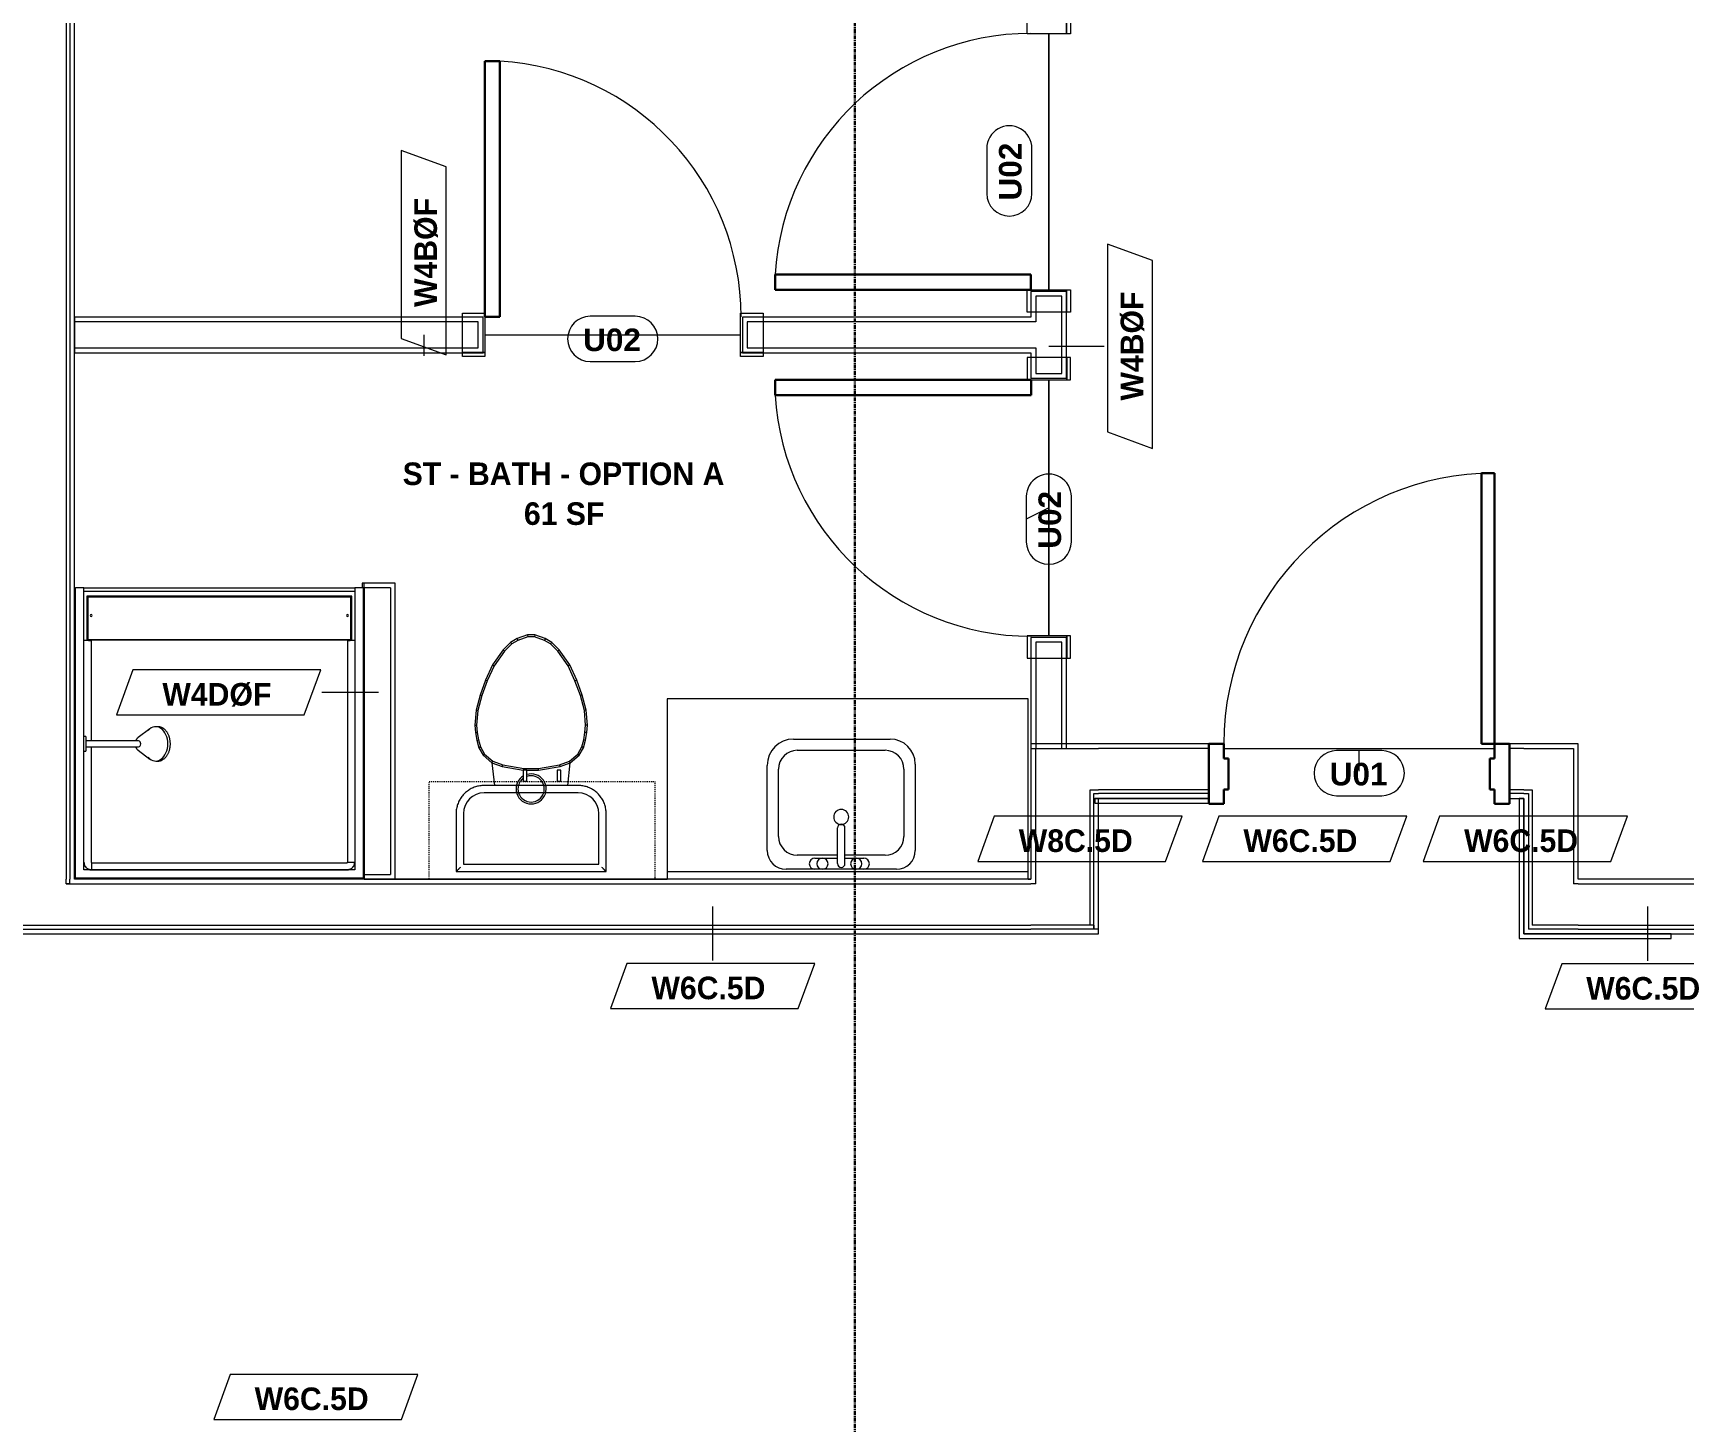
# Model space of a CAD drawing. Header units: inches. Extents: x -4058 to -1781, y 9814 to 12264.
# Drawn here: x -2936.6 to -2717, y 11653.2 to 11837.9 of the extents above; entities that cross this region are included whole.
import ezdxf

# ---------------------------------------------------------------- set-up
doc = ezdxf.new("R2010")
doc.units = ezdxf.units.IN
doc.header["$MEASUREMENT"] = 0
doc.linetypes.add('Dash', pattern=[0.25, 0.125, -0.125])
doc.linetypes.add('Grid Line 1_2_', pattern=[0.875, 0.5, -0.125, 0.125, -0.125])
for name, color, linetype, lineweight in [('0-1', 7, 'Continuous', 5), ('0-2', 7, 'Continuous', 9), ('A-AREA-IDEN', 2, 'Continuous', 9), ('A-DOOR-1', 7, 'Continuous', 9), ('A-DOOR-2', 10, 'Continuous', 30), ('A-DOOR-3', 31, 'Continuous', 9), ('A-DOOR-4', 31, 'Continuous', 30), ('A-DOOR-FRAM-2', 10, 'Continuous', 30), ('A-DOOR-IDEN', 31, 'Continuous', 9), ('A-FLOR-2', 192, 'Continuous', 9), ('A-WALL', 113, 'Continuous', 18), ('A-WALL-2', 250, 'Continuous', 18), ('A-WALL-3', 113, 'Continuous', 9), ('A-WALL-IDEN', 211, 'Continuous', 9), ('I-WALL-1', 7, 'Continuous', 9), ('P-SANR-FIXT', 6, 'Continuous', 9), ('Q-CASE', 31, 'Continuous', 9), ('Q-CASE-3', 31, 'Dash', 9), ('S-GRID-1', 1, 'Grid Line 1_2_', 30)]:
    doc.layers.add(name, color=color, linetype=linetype, lineweight=lineweight)
doc.styles.add('Arial_B', font='arialbd.ttf', dxfattribs={"height": 3})
doc.styles.add('Century Gothic_B_1', font='GOTHICB.TTF', dxfattribs={"height": 3})

# ---------------------------------------------------------------- blocks, each defined once
blk = doc.blocks.new('HOLLOW METAL - UNIT DOOR-2191978-UNIT PLANS - 1ST FLOOR')
at = {"layer": 'A-DOOR-1'}
blk.add_arc((18, 3.875), 36, 90, 180, dxfattribs=at)
at = {"layer": 'A-DOOR-2'}
for p, q in [((18, 39.875), (16.25, 39.875)), ((16.25, 39.875), (16.25, 3.875)), ((18, 3.875), (18, 39.875)), ((16.25, 3.875), (18, 3.875))]:
    blk.add_line(p, q, dxfattribs=at)
at = {"layer": 'A-DOOR-FRAM-2'}
for p, q in [((-18, 3.875), (-20, 3.875)), ((-20, 3.875), (-20, -4.125)), ((-18, 1.9375), (-18, 3.875)), ((18, 3.875), (18, 1.9375)), ((20, 3.875), (18, 3.875)), ((20, -4.125), (20, 3.875)), ((-17.375, 1.9375), (-18, 1.9375)), ((-17.375, -2.1875), (-17.375, 1.9375)), ((18, 1.9375), (17.375, 1.9375)), ((17.375, 1.9375), (17.375, -2.1875)), ((-18, -4.125), (-18, -2.1875)), ((-18, -2.1875), (-17.375, -2.1875)), ((17.375, -2.1875), (18, -2.1875)), ((18, -2.1875), (18, -4.125)), ((-20, -4.125), (-18, -4.125)), ((18, -4.125), (20, -4.125))]:
    blk.add_line(p, q, dxfattribs=at)
blk = doc.blocks.new('CTR - 1st Phase - Common Walls_rvt-1-UNIT PLANS - 1ST FLOOR')
at = {"layer": 'A-WALL-2'}
for p, q in [((-2932.21, 12081.69), (-2932.21, 11725.36)), ((-2931.71, 12081.69), (-2931.71, 11725.36)), ((-2803.27, 11742.74), (-2796.02, 11742.74)), ((-2803.27, 11724.74), (-2803.27, 11742.74)), ((-2796.02, 11742.74), (-2794.9, 11742.74)), ((-2780.24, 11742.74), (-2794.9, 11742.74)), ((-2738.36, 11742.74), (-2740.24, 11742.74)), ((-2738.36, 11742.74), (-2737.24, 11742.74)), ((-2737.24, 11742.74), (-2731.74, 11742.74)), ((-2731.74, 11742.74), (-2731.74, 11724.74)), ((-2796.02, 11737.24), (-2795.52, 11737.24)), ((-2796.02, 11719.24), (-2796.02, 11737.24)), ((-2795.52, 11737.24), (-2794.9, 11737.24)), ((-2795.52, 11736.11), (-2795.52, 11736.74)), ((-2795.52, 11736.74), (-2794.9, 11736.74)), ((-2795.52, 11736.11), (-2795.52, 11736.74)), ((-2795.52, 11736.11), (-2794.9, 11736.11)), ((-2795.52, 11719.24), (-2795.52, 11736.11)), ((-2780.24, 11737.24), (-2794.9, 11737.24)), ((-2780.24, 11736.74), (-2794.9, 11736.74)), ((-2738.36, 11737.24), (-2740.24, 11737.24)), ((-2738.36, 11736.74), (-2740.24, 11736.74)), ((-2738.36, 11737.24), (-2737.74, 11737.24)), ((-2738.36, 11736.74), (-2737.74, 11736.74)), ((-2737.74, 11737.24), (-2737.24, 11737.24)), ((-2737.74, 11736.74), (-2737.74, 11718.74)), ((-2737.24, 11737.24), (-2737.24, 11719.24)), ((-2932.21, 11724.74), (-2932.21, 11725.36)), ((-2931.71, 11724.74), (-2931.71, 11725.36)), ((-2931.71, 11724.74), (-2932.21, 11724.74)), ((-2932.21, 11724.74), (-2931.71, 11724.74)), ((-2931.71, 11724.74), (-2803.9, 11724.74)), ((-2803.27, 11724.74), (-2803.9, 11724.74)), ((-2731.11, 11724.74), (-2731.74, 11724.74)), ((-2731.11, 11724.74), (-2713.75, 11724.74)), ((-3067.15, 11719.24), (-2803.9, 11719.24)), ((-3067.15, 11718.74), (-2803.9, 11718.74)), ((-2803.27, 11719.24), (-2803.9, 11719.24)), ((-2795.52, 11718.74), (-2803.9, 11718.74)), ((-2796.02, 11719.24), (-2803.27, 11719.24)), ((-2795.52, 11719.24), (-2796.02, 11719.24)), ((-2795.52, 11719.24), (-2795.52, 11718.74)), ((-2795.52, 11718.74), (-2795.52, 11719.24)), ((-2794.9, 11718.74), (-2795.52, 11718.74)), ((-2737.24, 11718.74), (-2737.74, 11718.74)), ((-2731.74, 11719.24), (-2737.24, 11719.24)), ((-2731.11, 11718.74), (-2737.24, 11718.74)), ((-2731.11, 11719.24), (-2731.74, 11719.24)), ((-2731.11, 11719.24), (-2713.75, 11719.24)), ((-2731.11, 11718.74), (-2713.75, 11718.74))]:
    blk.add_line(p, q, dxfattribs=at)
at = {"layer": 'I-WALL-1'}
for p, q in [((-2931.09, 11764.11), (-2931.09, 12081.69)), ((-2803.9, 11743.36), (-2803.9, 11725.36)), ((-2803.27, 11743.36), (-2803.9, 11743.36)), ((-2794.9, 11743.36), (-2803.27, 11743.36)), ((-2780.24, 11743.36), (-2794.9, 11743.36)), ((-2738.36, 11743.36), (-2740.24, 11743.36)), ((-2731.74, 11743.36), (-2738.36, 11743.36)), ((-2731.11, 11743.36), (-2731.74, 11743.36)), ((-2731.11, 11725.36), (-2731.11, 11743.36)), ((-2780.24, 11736.11), (-2795.4, 11736.11)), ((-2795.4, 11736.11), (-2795.4, 11735.49)), ((-2794.9, 11736.11), (-2780.24, 11736.11)), ((-2794.9, 11718.74), (-2794.9, 11736.11)), ((-2740.24, 11736.11), (-2738.36, 11736.11)), ((-2738.36, 11736.11), (-2738.99, 11736.11)), ((-2738.99, 11736.11), (-2738.99, 11717.49)), ((-2738.36, 11736.11), (-2738.36, 11718.11)), ((-2738.36, 11718.11), (-2738.36, 11736.11)), ((-2795.4, 11735.49), (-2780.24, 11735.49)), ((-2803.9, 11725.36), (-2892.59, 11725.36)), ((-2713.75, 11725.36), (-2731.11, 11725.36)), ((-2794.9, 11718.11), (-2794.9, 11718.74)), ((-3067.15, 11718.11), (-2803.9, 11718.11)), ((-2803.9, 11718.11), (-2794.9, 11718.11)), ((-2738.99, 11717.49), (-2738.36, 11717.49)), ((-2738.36, 11718.11), (-2737.74, 11718.11)), ((-2718.77, 11718.11), (-2738.36, 11718.11)), ((-2738.36, 11717.49), (-2718.77, 11717.49)), ((-2737.74, 11718.11), (-2731.11, 11718.11)), ((-2731.11, 11718.11), (-2713.75, 11718.11)), ((-2718.77, 11717.49), (-2718.77, 11718.11))]:
    blk.add_line(p, q, dxfattribs=at)
at = {"layer": '0-2'}
blk.add_blockref('HOLLOW METAL - UNIT DOOR-2191978-UNIT PLANS - 1ST FLOOR', (-2760.24, 11739.49), dxfattribs=at)
blk = doc.blocks.new('CTR - 1st Phase - Structure_rvt-1-UNIT PLANS - 1ST FLOOR')
at = {"layer": 'S-GRID-1'}
blk.add_line((-2827.32, 9814.03), (-2827.32, 12247.5), dxfattribs=at)
blk = doc.blocks.new('SWING - SINGLE - FLUSH - SWING - FLUSH - 2-10 x 6-8 - PRIVACY-V37-UNIT PLANS - 1ST FLOOR')
at = {"layer": 'A-DOOR-3'}
for p, q in [((-20, 2.37), (-20, 2.87)), ((-20, 2.87), (-17, 2.87)), ((-20, 2.37), (-17, 2.37)), ((-20, -2.88), (-20, 2.37)), ((-17, 2.37), (-20, 2.37)), ((-17, 2.87), (-17, 2.37)), ((-17, 2.37), (-17, -2.88)), ((17, 2.37), (17, 2.87)), ((17, 2.87), (20, 2.87)), ((17, 2.37), (20, 2.37)), ((17, -2.88), (17, 2.37)), ((20, 2.37), (17, 2.37)), ((20, 2.87), (20, 2.37)), ((20, 2.37), (20, -2.88)), ((-17, -2.88), (-20, -2.88)), ((20, -2.88), (17, -2.88))]:
    blk.add_line(p, q, dxfattribs=at)
blk.add_arc((17, -2.38), 34.07, 180, 266.6343, dxfattribs=at)
at = {"layer": 'A-DOOR-4'}
for p, q in [((15, -2.38), (15, -36.38)), ((17, -2.38), (15, -2.38)), ((17, -2.38), (17, -36.38)), ((17, -36.38), (15, -36.38))]:
    blk.add_line(p, q, dxfattribs=at)
blk = doc.blocks.new('SWING - SINGLE - FLUSH - SWING - FLUSH - 2-10 x 6-8 - PRIVACY-4346070-UNIT PLANS - 1ST FLOOR')
at = {"layer": 'A-DOOR-3'}
for p, q in [((-20, 2.37), (-20, 2.87)), ((-20, 2.87), (-17, 2.87)), ((-20, 2.37), (-17, 2.37)), ((-20, -2.88), (-20, 2.37)), ((-17, 2.37), (-20, 2.37)), ((-17, 2.87), (-17, 2.37)), ((-17, 2.37), (-17, -2.88)), ((17, 2.37), (17, 2.87)), ((17, 2.87), (20, 2.87)), ((17, 2.37), (20, 2.37)), ((17, -2.88), (17, 2.37)), ((20, 2.37), (17, 2.37)), ((20, 2.87), (20, 2.37)), ((20, 2.37), (20, -2.88)), ((-17, -2.88), (-20, -2.88)), ((20, -2.88), (17, -2.88))]:
    blk.add_line(p, q, dxfattribs=at)
blk.add_arc((17, -2.38), 34.07, 180, 266.6343, dxfattribs=at)
at = {"layer": 'A-DOOR-4'}
for p, q in [((15, -2.38), (15, -36.38)), ((17, -2.38), (15, -2.38)), ((17, -2.38), (17, -36.38)), ((17, -36.38), (15, -36.38))]:
    blk.add_line(p, q, dxfattribs=at)
blk = doc.blocks.new('M_Sink Vanity-Square - 500 x 440mm-1372835-UNIT PLANS - 1ST FLOOR')
at = {"layer": 'P-SANR-FIXT'}
for p, q in [((-5.72, 10.23), (7.14, 10.23)), ((-9.22, -4.59), (-9.22, 6.73)), ((-5.22, 8.73), (6.46, 8.73)), ((10.46, 6.91), (10.46, -4.59)), ((-7.72, -2.72), (-7.72, 6.23)), ((8.96, 6.23), (8.96, -2.72)), ((0.12, -6.33), (0.12, -1.59)), ((1.12, -6.33), (1.12, -1.59)), ((0.12, -5.22), (-5.22, -5.22)), ((-2.88, -5.59), (0.12, -5.59)), ((6.46, -5.22), (1.12, -5.22)), ((1.12, -5.59), (3.62, -5.59)), ((7.96, -7.09), (-6.72, -7.09)), ((3.62, -7.09), (-2.88, -7.09))]:
    blk.add_line(p, q, dxfattribs=at)
for centre, radius, start, end in [((-5.72, 6.73), 3.5, 90, 180), ((7.14, 6.91), 3.32, 360, 90), ((-5.22, 6.23), 2.5, 90, 180), ((6.46, 6.23), 2.5, 360, 90), ((0.62, -0.13), 1, 360, 180), ((0.62, -0.13), 1, 180, 0), ((0.62, -1.59), 0.5, 360, 180), ((-5.22, -2.72), 2.5, 180, 270), ((6.46, -2.72), 2.5, 270, 360), ((-6.72, -4.59), 2.5, 180, 270), ((-2.88, -6.34), 0.75, 90, 270), ((-1.88, -6.34), 0.75, 360, 180), ((-1.88, -6.34), 0.75, 180, 0), ((0.62, -6.33), 0.5, 180, 0), ((2.62, -6.34), 0.75, 0, 180), ((2.62, -6.34), 0.75, 180, 0), ((3.62, -6.34), 0.75, 270, 90), ((7.96, -4.59), 2.5, 270, 0)]:
    blk.add_arc(centre, radius, start, end, dxfattribs=at)
blk = doc.blocks.new('Toilet-Domestic-3D - Toilet-Domestic-3D-1352612-UNIT PLANS - 1ST FLOOR')
at = {"layer": 'P-SANR-FIXT'}
for p, q in [((-9.98, 19.48), (-9.98, 11.75)), ((9.98, 19.48), (-9.98, 19.48)), ((-9.86, 19.36), (-9.98, 19.48)), ((9, 18.5), (-9, 18.5)), ((-9, 18.5), (-9, 11.75)), ((-9, 18.5), (-9, 11.75)), ((9, 18.5), (-9, 18.5)), ((9, 11.75), (9, 18.5)), ((9, 11.75), (9, 18.5)), ((9.98, 19.48), (9.86, 19.36)), ((9.98, 11.75), (9.98, 19.48)), ((-6.25, 9), (6.25, 9)), ((-6.25, 9), (6.25, 9)), ((-6.25, 8.02), (6.25, 8.02)), ((-4.86, 8.02), (-5.21, 5)), ((5.21, 5), (4.86, 8.02)), ((-5.21, 5), (-6.4, 4)), ((-5.08, 4.78), (-6.21, 3.84)), ((-3.84, 5.5), (-5.21, 5)), ((-5.21, 5), (-5.08, 4.78)), ((-3.77, 5.26), (-5.08, 4.78)), ((-1, 6), (-3.84, 5.5)), ((-3.84, 5.5), (-3.77, 5.26)), ((-0.98, 5.75), (-3.77, 5.26)), ((-1, 6), (-0.98, 5.75)), ((0.56, 6), (-1, 6)), ((0.98, 5.75), (-0.98, 5.75)), ((1, 5.98), (0.98, 5.75)), ((3.77, 5.26), (0.98, 5.75)), ((3.84, 5.5), (1.05, 5.99)), ((3.84, 5.5), (3.77, 5.26)), ((5.08, 4.78), (3.77, 5.26)), ((5.21, 5), (3.84, 5.5)), ((5.21, 5), (5.08, 4.78)), ((6.21, 3.84), (5.08, 4.78)), ((6.4, 4), (5.21, 5)), ((-6.97, 3), (-7.24, 2)), ((-6.73, 2.9), (-6.99, 1.95)), ((-6.4, 4), (-6.97, 3)), ((-6.97, 3), (-6.73, 2.9)), ((-6.21, 3.84), (-6.73, 2.9)), ((-6.21, 3.84), (-6.4, 4)), ((6.4, 4), (6.21, 3.84)), ((6.73, 2.9), (6.21, 3.84)), ((6.97, 3), (6.4, 4)), ((6.97, 3), (6.73, 2.9)), ((6.99, 1.95), (6.73, 2.9)), ((7.24, 2), (6.97, 3)), ((-7.41, 1), (-7.5, 0)), ((-7.24, 2), (-7.41, 1)), ((-7.41, 1), (-7.16, 0.96)), ((-7.16, 0.96), (-7.25, 0)), ((-7.24, 2), (-6.99, 1.95)), ((-6.99, 1.95), (-7.16, 0.96)), ((7.24, 2), (6.99, 1.95)), ((7.16, 0.96), (6.99, 1.95)), ((7.41, 1), (7.16, 0.96)), ((7.25, 0), (7.16, 0.96)), ((7.41, 1), (7.24, 2)), ((7.5, 0), (7.25, 0)), ((7.5, 0), (7.41, 1)), ((-7.5, 0), (-7.25, 0)), ((-7.5, 0), (-7.33, -1.99)), ((-7.33, -1.99), (-7.08, -1.95)), ((-7.33, -1.99), (-6.79, -4)), ((-7.25, 0), (-7.08, -1.95)), ((-7.08, -1.95), (-6.55, -3.92)), ((6.55, -3.92), (7.08, -1.95)), ((6.79, -4), (7.33, -1.99)), ((7.08, -1.95), (7.25, 0)), ((7.33, -1.99), (7.08, -1.95)), ((7.33, -1.99), (7.5, 0)), ((-6.79, -4), (-6.55, -3.92)), ((-6.79, -4), (-6.06, -6)), ((-6.55, -3.92), (-5.83, -5.9)), ((5.83, -5.9), (6.55, -3.92)), ((6.06, -6), (6.79, -4)), ((6.79, -4), (6.55, -3.92)), ((-6.06, -6), (-5.83, -5.9)), ((-6.06, -6), (-5.13, -8)), ((-5.83, -5.9), (-4.91, -7.88)), ((4.91, -7.88), (5.83, -5.9)), ((5.13, -8), (6.06, -6)), ((6.06, -6), (5.83, -5.9)), ((-5.13, -8), (-4.91, -7.88)), ((-5.13, -8), (-3.74, -10)), ((-4.91, -7.88), (-3.55, -9.84)), ((3.55, -9.84), (4.91, -7.88)), ((3.74, -10), (5.13, -8)), ((5.13, -8), (4.91, -7.88)), ((-3.74, -10), (-3.55, -9.84)), ((-3.74, -10), (-2.74, -11)), ((-3.55, -9.84), (-2.59, -10.8)), ((-2.74, -11), (-2.59, -10.8)), ((-2.59, -10.8), (-1.77, -11.27)), ((1.77, -11.27), (2.59, -10.8)), ((2.59, -10.8), (3.55, -9.84)), ((2.74, -11), (2.59, -10.8)), ((2.74, -11), (3.74, -10)), ((3.74, -10), (3.55, -9.84)), ((-2.74, -11), (-1.87, -11.5)), ((-1.87, -11.5), (-1.77, -11.27)), ((-1.87, -11.5), (-0.5, -12)), ((-1.77, -11.27), (-0.46, -11.75)), ((-0.5, -12), (-0.46, -11.75)), ((-0.5, -12), (0.5, -12)), ((-0.46, -11.75), (0.46, -11.75)), ((0.46, -11.75), (1.77, -11.27)), ((0.5, -12), (0.46, -11.75)), ((0.5, -12), (1.87, -11.5)), ((1.87, -11.5), (1.77, -11.27)), ((1.87, -11.5), (2.74, -11))]:
    blk.add_line(p, q, dxfattribs=at)
at = {"layer": 'P-SANR-FIXT', "flags": 128}
for points in [[(-9.98, 11.75), (-9.97, 11.6), (-9.97, 11.45), (-9.95, 11.3), (-9.93, 11.16), (-9.9, 11.01), (-9.87, 10.86), (-9.83, 10.72), (-9.79, 10.58), (-9.74, 10.44), (-9.68, 10.3), (-9.62, 10.16), (-9.56, 10.03), (-9.48, 9.9), (-9.41, 9.77), (-9.33, 9.65), (-9.24, 9.52), (-9.15, 9.41), (-9.05, 9.29), (-8.95, 9.18), (-8.85, 9.08), (-8.74, 8.97), (-8.62, 8.88), (-8.51, 8.78), (-8.39, 8.7), (-8.26, 8.61), (-8.14, 8.54), (-8.01, 8.46), (-7.87, 8.4), (-7.74, 8.33), (-7.6, 8.28), (-7.46, 8.22), (-7.32, 8.18), (-7.17, 8.14), (-7.03, 8.11), (-6.88, 8.08), (-6.74, 8.05), (-6.59, 8.04), (-6.44, 8.03), (-6.29, 8.02), (-6.25, 8.02)], [(6.25, 8.02), (6.4, 8.03), (6.55, 8.03), (6.7, 8.05), (6.84, 8.07), (6.99, 8.1), (7.14, 8.13), (7.28, 8.17), (7.42, 8.21), (7.56, 8.26), (7.7, 8.32), (7.84, 8.38), (7.97, 8.44), (8.1, 8.52), (8.23, 8.59), (8.35, 8.67), (8.48, 8.76), (8.59, 8.85), (8.71, 8.95), (8.82, 9.05), (8.92, 9.15), (9.03, 9.26), (9.12, 9.38), (9.22, 9.49), (9.3, 9.61), (9.39, 9.74), (9.46, 9.86), (9.54, 9.99), (9.6, 10.13), (9.67, 10.26), (9.72, 10.4), (9.78, 10.54), (9.82, 10.68), (9.86, 10.83), (9.89, 10.97), (9.92, 11.12), (9.95, 11.26), (9.96, 11.41), (9.97, 11.56), (9.98, 11.71), (9.98, 11.75)]]:
    blk.add_lwpolyline(points, dxfattribs=at)
at = {"layer": 'P-SANR-FIXT'}
for centre, radius, start, end in [((-6.25, 11.75), 2.75, 180, 270), ((-6.25, 11.75), 2.75, 180, 270), ((6.25, 11.75), 2.75, 270, 360), ((6.25, 11.75), 2.75, 270, 360), ((0, 8.48), 2, 360, 286.863), ((0, 8.48), 1.75, 360, 289.017), ((0, 8.48), 2, 302.0714, 360), ((0, 8.48), 1.75, 308.7554, 360)]:
    blk.add_arc(centre, radius, start, end, dxfattribs=at)
for points in [[(-9.98, 19.48), (-9.98, 19.48), (-9.98, 19.48), (-9.98, 19.48)], [(9.98, 19.48), (9.98, 19.48), (9.98, 19.48), (9.98, 19.48)]]:
    blk.add_open_spline(points, degree=3, dxfattribs=at)
for points, knots in [([(-9.37, 18.87), (-9.41, 18.91), (-9.47, 18.97), (-9.55, 19.05), (-9.6, 19.1), (-9.66, 19.16), (-9.71, 19.21), (-9.75, 19.25), (-9.78, 19.28), (-9.8, 19.3), (-9.82, 19.32), (-9.85, 19.35), (-9.86, 19.36), (-9.86, 19.36)], [0, 0, 0, 0, 0.166667, 0.25, 0.333333, 0.416667, 0.5, 0.583333, 0.666667, 0.708333, 0.75, 0.833333, 1, 1, 1, 1]), ([(9.86, 19.36), (9.86, 19.36), (9.85, 19.35), (9.82, 19.32), (9.8, 19.3), (9.78, 19.28), (9.75, 19.25), (9.71, 19.21), (9.66, 19.16), (9.6, 19.1), (9.55, 19.05), (9.47, 18.97), (9.41, 18.91), (9.37, 18.87)], [-1, -1, -1, -1, -0.833333, -0.75, -0.708333, -0.666667, -0.583333, -0.5, -0.416667, -0.333333, -0.25, -0.166667, 0, 0, 0, 0])]:
    blk.add_open_spline(points, degree=3, knots=knots, dxfattribs=at)
blk = doc.blocks.new('Bath Vanity - Bath Vanity 48_-3150017-UNIT PLANS - 1ST FLOOR')
at = {"layer": 'Q-CASE'}
for p, q in [((24.74, 24), (-23.26, 24)), ((-23.26, 24), (-23.26, 1)), ((24.74, 1), (24.74, 24))]:
    blk.add_line(p, q, dxfattribs=at)
blk = doc.blocks.new('BATHROOM MIRROR - BATHROOM MIRROR 48_-3123886-UNIT PLANS - 1ST FLOOR')
at = {"layer": 'Q-CASE'}
for p, q in [((-23.26, -23), (24.74, -23)), ((-23.26, -23), (-23.26, -24)), ((24.74, -24), (-23.26, -24)), ((24.74, -24), (24.74, -23))]:
    blk.add_line(p, q, dxfattribs=at)
blk = doc.blocks.new('300 Series Wall Hung Cabinet_326 - 30_-2909953-UNIT PLANS - 1ST FLOOR')
at = {"layer": 'Q-CASE'}
for p, q in [((-2.01, 14.69), (-2.5, 14.69)), ((-2.5, 14.69), (-2.5, 13.19)), ((-2.01, 13.19), (-2.5, 13.19)), ((-2.01, 13.19), (-2.01, 14.69)), ((2.49, 14.69), (2, 14.69)), ((2, 14.69), (2, 13.19)), ((2.49, 13.19), (2, 13.19)), ((2.49, 13.19), (2.49, 14.69))]:
    blk.add_line(p, q, dxfattribs=at)
at = {"layer": 'Q-CASE-3'}
for p, q in [((-15, 0.19), (-15, 13.19)), ((-15, 13.19), (15, 13.19)), ((15, 13.19), (15, 0.19)), ((15, 0.19), (-15, 0.19))]:
    blk.add_line(p, q, dxfattribs=at)
blk = doc.blocks.new('SWING - SINGLE - FLUSH - SWING - FLUSH - 2-10 x 6-8 - PRIVACY-4346067-UNIT PLANS - 1ST FLOOR')
at = {"layer": 'A-DOOR-3'}
for p, q in [((-17, 2.87), (-20, 2.87)), ((-20, 2.87), (-20, -2.38)), ((-17, -2.38), (-17, 2.87)), ((20, 2.87), (17, 2.87)), ((17, 2.87), (17, -2.38)), ((20, -2.38), (20, 2.87)), ((-20, -2.38), (-17, -2.38)), ((-17, -2.38), (-20, -2.38)), ((-20, -2.38), (-20, -2.88)), ((-20, -2.88), (-17, -2.88)), ((-17, -2.88), (-17, -2.38)), ((17, -2.38), (20, -2.38)), ((20, -2.38), (17, -2.38)), ((17, -2.38), (17, -2.88)), ((17, -2.88), (20, -2.88)), ((20, -2.88), (20, -2.38))]:
    blk.add_line(p, q, dxfattribs=at)
blk.add_arc((17, 2.37), 34.07, 93.3657, 180, dxfattribs=at)
at = {"layer": 'A-DOOR-4'}
for p, q in [((15, 2.37), (15, 36.38)), ((17, 36.38), (15, 36.38)), ((17, 2.37), (17, 36.38)), ((17, 2.37), (15, 2.37))]:
    blk.add_line(p, q, dxfattribs=at)
blk = doc.blocks.new('The Shower - The Shower-4050272-UNIT PLANS - 1ST FLOOR')
at = {"layer": 'P-SANR-FIXT'}
for p, q in [((0, -0.5), (38.5, -0.5)), ((0, -39.25), (0, -0.5)), ((0.12, -39.25), (0.12, -0.63)), ((0.12, -0.63), (38.38, -0.63)), ((1.25, -39.25), (1.25, -1.75)), ((1.25, -1.75), (37.25, -1.75)), ((1.58, -2.01), (1.51, -2.08)), ((1.73, -1.9), (1.7, -1.92)), ((2.01, -1.78), (1.93, -1.8)), ((36.25, -1.77), (2.25, -1.77)), ((36.25, -1.77), (36.25, -1.75)), ((36.57, -1.8), (36.49, -1.78)), ((36.8, -1.92), (36.77, -1.9)), ((36.99, -2.08), (36.92, -2.01)), ((37.25, -1.75), (37.25, -17.52)), ((38.38, -0.63), (38.38, -39.25)), ((38.5, -0.5), (38.5, -39.25)), ((1.3, -2.43), (1.28, -2.51)), ((1.38, -2.26), (1.37, -2.28)), ((1.42, -2.2), (1.4, -2.23)), ((2.2, -32.27), (2.2, -2.75)), ((36.25, -2.7), (2.25, -2.7)), ((36.3, -18.11), (36.3, -2.75)), ((37.1, -2.23), (37.08, -2.2)), ((37.13, -2.28), (37.12, -2.26)), ((37.22, -2.51), (37.2, -2.43)), ((36.3, -32.27), (36.3, -18.89)), ((37.25, -19.48), (37.25, -39.25)), ((1.62, -32.27), (1.62, -38.13)), ((36.75, -32.38), (1.75, -32.38)), ((1.75, -32.38), (1.75, -38)), ((2.2, -32.27), (36.3, -32.27)), ((36.75, -38), (36.75, -32.38)), ((36.88, -38.13), (36.88, -32.27)), ((0.12, -39.25), (0, -39.25)), ((0.12, -39.25), (1.25, -39.25)), ((1.25, -38.75), (37.25, -38.75)), ((1.25, -39.25), (1.25, -38.75)), ((37.25, -39.25), (1.25, -39.25)), ((1.62, -38.13), (36.88, -38.13)), ((1.75, -38), (36.75, -38)), ((37.25, -38.75), (37.25, -39.25)), ((37.25, -39.25), (38.38, -39.25)), ((38.5, -39.25), (38.38, -39.25))]:
    blk.add_line(p, q, dxfattribs=at)
for centre, radius, start, end in [((2.25, -2.75), 1, 90, 180), ((36.25, -2.75), 1, 0, 90), ((2.2, -35.56), 0.125, 0, 180), ((2.2, -35.56), 0.125, 180, 0), ((36.3, -35.56), 0.125, 0, 180), ((36.3, -35.56), 0.125, 180, 0)]:
    blk.add_arc(centre, radius, start, end, dxfattribs=at)
for centre, major_axis, start_param, end_param in [((2.2, -32.28), (0.95, 0), 1.570796, 3.141593), ((36.3, -32.28), (-0.95, 0), 3.141593, 4.712389)]:
    blk.add_ellipse(centre, major_axis=major_axis, ratio=0.019505, start_param=start_param, end_param=end_param, dxfattribs=at)
for points, knots in [([(2.25, -1.77), (2.19, -1.77), (2.06, -1.78), (1.8, -1.86), (1.53, -2.04), (1.34, -2.32), (1.26, -2.57), (1.25, -2.7), (1.25, -2.77)], [-0.001856, -0.001856, -0.001856, -0.001856, 0.123376, 0.248608, 0.499072, 0.749536, 0.874768, 1, 1, 1, 1]), ([(1.38, -2.25), (1.41, -2.21), (1.47, -2.12), (1.55, -2.04), (1.59, -2)], [-0.666048, -0.666048, -0.666048, -0.666048, -0.5714286, -0.4597287, -0.4597287, -0.4597287, -0.4597287]), ([(1.75, -1.88), (1.77, -1.87), (1.86, -1.82), (2.03, -1.77), (2.17, -1.75), (2.25, -1.75)], [-0.332096, -0.332096, -0.332096, -0.332096, -0.2857143, -0.1428571, 0, 0, 0, 0]), ([(36.25, -1.75), (36.31, -1.75), (36.42, -1.76), (36.59, -1.8), (36.7, -1.85), (36.75, -1.88)], [-1, -1, -1, -1, -0.8928571, -0.7857143, -0.6665409, -0.6665409, -0.6665409, -0.6665409]), ([(37.25, -2.77), (37.25, -2.7), (37.24, -2.57), (37.16, -2.32), (36.98, -2.04), (36.7, -1.86), (36.45, -1.78), (36.32, -1.77), (36.25, -1.77)], [-0.001856, -0.001856, -0.001856, -0.001856, 0.123376, 0.248608, 0.499072, 0.749536, 0.874768, 1, 1, 1, 1]), ([(36.75, -1.88), (36.79, -1.91), (36.89, -1.97), (36.97, -2.05), (37.01, -2.11)], [-0.666048, -0.666048, -0.666048, -0.666048, -0.5714286, -0.4462442, -0.4462442, -0.4462442, -0.4462442]), ([(2.25, -2.7), (2.24, -2.7), (2.24, -2.7), (2.23, -2.7), (2.22, -2.71), (2.22, -2.71), (2.21, -2.72), (2.21, -2.73), (2.2, -2.74), (2.2, -2.74), (2.2, -2.75), (2.2, -2.75)], [-1, -1, -1, -1, -0.833333, -0.75, -0.666667, -0.583333, -0.416667, -0.333333, -0.208333, -0.083333, 0, 0, 0, 0]), ([(36.3, -2.75), (36.3, -2.74), (36.3, -2.74), (36.3, -2.73), (36.29, -2.72), (36.29, -2.72), (36.28, -2.71), (36.27, -2.71), (36.26, -2.7), (36.26, -2.7), (36.25, -2.7), (36.25, -2.7)], [-1, -1, -1, -1, -0.833333, -0.75, -0.666667, -0.583333, -0.416667, -0.333333, -0.208333, -0.083333, 0, 0, 0, 0]), ([(37.12, -2.25), (37.13, -2.27), (37.16, -2.33), (37.18, -2.38), (37.19, -2.42)], [-0.332096, -0.332096, -0.332096, -0.332096, -0.2857143, -0.2167295, -0.2167295, -0.2167295, -0.2167295])]:
    blk.add_open_spline(points, degree=3, knots=knots, dxfattribs=at)
for points in [[(1.63, -1.97), (1.67, -1.94), (1.71, -1.91), (1.75, -1.88)], [(36.25, -2.7), (36.25, -2.62), (36.25, -2.45), (36.25, -2.22), (36.25, -2.03), (36.25, -1.88), (36.25, -1.82), (36.25, -1.8)], [(37.05, -2.15), (37.07, -2.18), (37.09, -2.21), (37.12, -2.25)], [(1.25, -2.75), (1.25, -2.74), (1.25, -2.72), (1.25, -2.71)], [(2.2, -2.75), (2.12, -2.75), (1.95, -2.75), (1.72, -2.75), (1.52, -2.76), (1.37, -2.76), (1.27, -2.76), (1.25, -2.77), (1.25, -2.77)], [(1.35, -2.32), (1.36, -2.3), (1.37, -2.27), (1.38, -2.25)], [(37.25, -2.67), (37.25, -2.7), (37.25, -2.72), (37.25, -2.75)]]:
    blk.add_open_spline(points, degree=3, dxfattribs=at)
blk = doc.blocks.new('Shower Head - Shower Head-3260035-UNIT PLANS - 1ST FLOOR')
at = {"layer": 'P-SANR-FIXT'}
for p, q in [((-2.28, 9.81), (-2.28, 9.54)), ((2.28, 9.54), (2.28, 9.81)), ((-2.02, 8.78), (-0.84, 7.19)), ((-0.39, 7.27), (-0.39, 6.01)), ((0.39, 6.01), (0.39, 7.27)), ((0.84, 7.19), (2.02, 8.78)), ((-0.98, 0.26), (-0.98, 0)), ((-0.98, 0.26), (0.98, 0.26)), ((-0.39, 1), (-0.39, 0.26)), ((0.39, 0.26), (0.39, 1)), ((0.98, 0), (0.98, 0.26)), ((0.98, 0), (-0.98, 0))]:
    blk.add_line(p, q, dxfattribs=at)
at = {"layer": 'P-SANR-FIXT', "flags": 128}
for points in [[(0, 11.49), (-0.09, 11.49), (-0.18, 11.48), (-0.27, 11.48), (-0.35, 11.47), (-0.44, 11.46), (-0.53, 11.44), (-0.62, 11.43), (-0.7, 11.41), (-0.79, 11.39), (-0.87, 11.36), (-0.95, 11.34), (-1.03, 11.31), (-1.11, 11.28), (-1.19, 11.25), (-1.26, 11.21), (-1.34, 11.17), (-1.41, 11.13), (-1.48, 11.09), (-1.55, 11.05), (-1.61, 11), (-1.68, 10.95), (-1.74, 10.9), (-1.8, 10.85), (-1.85, 10.8), (-1.9, 10.74), (-1.95, 10.69), (-2, 10.63), (-2.04, 10.57), (-2.08, 10.51), (-2.12, 10.44), (-2.15, 10.38), (-2.18, 10.31), (-2.21, 10.25), (-2.23, 10.18), (-2.25, 10.11), (-2.26, 10.04), (-2.27, 9.97), (-2.28, 9.9), (-2.28, 9.83), (-2.28, 9.81)], [(2.28, 9.81), (2.28, 9.88), (2.28, 9.95), (2.27, 10.02), (2.25, 10.09), (2.24, 10.16), (2.21, 10.23), (2.19, 10.3), (2.16, 10.36), (2.13, 10.43), (2.09, 10.49), (2.05, 10.55), (2.01, 10.61), (1.97, 10.67), (1.92, 10.73), (1.86, 10.79), (1.81, 10.84), (1.75, 10.89), (1.69, 10.94), (1.63, 10.99), (1.57, 11.04), (1.5, 11.08), (1.43, 11.12), (1.36, 11.16), (1.28, 11.2), (1.21, 11.24), (1.13, 11.27), (1.05, 11.3), (0.97, 11.33), (0.89, 11.36), (0.81, 11.38), (0.72, 11.4), (0.64, 11.42), (0.55, 11.44), (0.47, 11.45), (0.38, 11.46), (0.29, 11.47), (0.2, 11.48), (0.11, 11.49), (0.02, 11.49), (0, 11.49)], [(-0.84, 7.19), (-0.81, 7.16), (-0.79, 7.13), (-0.76, 7.1), (-0.73, 7.08), (-0.7, 7.05), (-0.68, 7.03), (-0.65, 7.01), (-0.62, 6.98), (-0.59, 6.97), (-0.56, 6.95), (-0.53, 6.93), (-0.49, 6.91), (-0.46, 6.9), (-0.43, 6.89), (-0.4, 6.87)], [(0.39, 6.87), (0.43, 6.88), (0.46, 6.9), (0.49, 6.91), (0.52, 6.93), (0.55, 6.94), (0.58, 6.96), (0.61, 6.98), (0.64, 7), (0.67, 7.03), (0.7, 7.05), (0.73, 7.07), (0.76, 7.1), (0.78, 7.13), (0.81, 7.16), (0.83, 7.19), (0.84, 7.19)], [(-0.39, 6.01), (-0.39, 5.81), (-0.39, 5.6), (-0.39, 5.38), (-0.39, 5.15), (-0.39, 4.92), (-0.39, 4.68), (-0.39, 4.43), (-0.39, 4.18), (-0.39, 3.93), (-0.39, 3.67), (-0.39, 3.4), (-0.39, 3.13), (-0.39, 2.86), (-0.39, 2.59), (-0.39, 2.31), (-0.39, 2.03), (-0.39, 1.75), (-0.39, 1.46), (-0.39, 1.18), (-0.39, 1)], [(0.39, 1), (0.39, 1.29), (0.39, 1.57), (0.39, 1.85), (0.39, 2.13), (0.39, 2.41), (0.39, 2.69), (0.39, 2.96), (0.39, 3.23), (0.39, 3.5), (0.39, 3.76), (0.39, 4.02), (0.39, 4.27), (0.39, 4.52), (0.39, 4.77), (0.39, 5), (0.39, 5.23), (0.39, 5.46), (0.39, 5.67), (0.39, 5.88), (0.39, 6.01)]]:
    blk.add_lwpolyline(points, dxfattribs=at)
at = {"layer": 'P-SANR-FIXT'}
for centre, major_axis, start_param, end_param in [((0, 9.54), (-2.28, 0), 4.712389, 6.956384), ((0, 9.54), (2.28, 0), 5.609987, 7.853982), ((0, 7.27), (-0.394, 0), 4.712389, 6.283185), ((0, 7.27), (0.394, 0), 0, 1.570796)]:
    blk.add_ellipse(centre, major_axis=major_axis, ratio=0.707107, start_param=start_param, end_param=end_param, dxfattribs=at)
blk = doc.blocks.new('Wall Tag - Arch Wall-3956453-UNIT PLANS - 1ST FLOOR')
at = {"layer": 'A-WALL-IDEN'}
for p, q in [((-0.3561, 0.0937), (-0.4244, -0.0937)), ((0.4244, 0.0937), (-0.3561, 0.0937)), ((0.3561, -0.0937), (0.4244, 0.0937)), ((-0.4244, -0.0937), (0.3561, -0.0937))]:
    blk.add_line(p, q, dxfattribs=at)
blk = doc.blocks.new('Door Tag - Type Mark-2601225-UNIT PLANS - 1ST FLOOR')
at = {"layer": 'A-DOOR-IDEN'}
for p, q in [((0.09375, 0.09375), (-0.09375, 0.09375)), ((-0.09375, -0.09375), (0.09375, -0.09375))]:
    blk.add_line(p, q, dxfattribs=at)
for centre, start, end in [((-0.09375, 0), 90, 270), ((0.09375, 0), 270, 90)]:
    blk.add_arc(centre, 0.09375, start, end, dxfattribs=at)

msp = doc.modelspace()

# ---------------------------------------------------------------- linework, layer by layer
at = {"layer": 'A-DOOR-IDEN'}
for p, q in [((-2801.52, 11774.74), (-2804.52, 11773.23)), ((-2760.24, 11739.74), (-2760.24, 11742.46))]:
    msp.add_line(p, q, dxfattribs=at)
at = {"layer": 'A-FLOR-2'}
for p, q in [((-2801.52, 11803.74), (-2801.52, 11837.74)), ((-2801.52, 11837.74), (-2801.52, 11803.74)), ((-2876.52, 11797.74), (-2842.52, 11797.74)), ((-2801.52, 11757.74), (-2801.52, 11791.74)), ((-2801.52, 11791.74), (-2801.52, 11757.74)), ((-2778.24, 11742.74), (-2742.24, 11742.74)), ((-2888.46, 11725.37), (-2852.27, 11725.37)), ((-2804.27, 11725.37), (-2803.9, 11725.37))]:
    msp.add_line(p, q, dxfattribs=at)
at = {"layer": 'A-WALL'}
for p, q in [((-2803.27, 11802.86), (-2803.27, 11799.49)), ((-2799.77, 11802.86), (-2803.27, 11802.86)), ((-2799.77, 11792.61), (-2799.77, 11802.86)), ((-2877.4, 11799.49), (-2931.09, 11799.49)), ((-2877.4, 11795.99), (-2877.4, 11799.49)), ((-2803.27, 11799.49), (-2841.65, 11799.49)), ((-2841.65, 11799.49), (-2841.65, 11795.99)), ((-2931.09, 11795.99), (-2877.4, 11795.99)), ((-2841.65, 11795.99), (-2803.27, 11795.99)), ((-2803.27, 11795.99), (-2803.27, 11792.61)), ((-2803.27, 11792.61), (-2799.77, 11792.61)), ((-2892.59, 11764.11), (-2892.59, 11764.74)), ((-2889.09, 11764.11), (-2892.59, 11764.11)), ((-2889.09, 11764.11), (-2889.09, 11725.99)), ((-2803.27, 11756.86), (-2803.27, 11742.74)), ((-2799.77, 11756.86), (-2803.27, 11756.86)), ((-2799.77, 11742.74), (-2799.77, 11756.86)), ((-2892.59, 11725.99), (-2889.09, 11725.99))]:
    msp.add_line(p, q, dxfattribs=at)
at = {"layer": 'A-WALL-3'}
for p, q in [((-2799.15, 11803.49), (-2803.9, 11803.49)), ((-2803.9, 11803.49), (-2803.9, 11800.11)), ((-2799.15, 11791.99), (-2799.15, 11803.49)), ((-2876.77, 11800.11), (-2931.09, 11800.11)), ((-2931.09, 11800.11), (-2931.09, 11795.36)), ((-2876.77, 11795.36), (-2876.77, 11800.11)), ((-2803.9, 11800.11), (-2842.27, 11800.11)), ((-2842.27, 11800.11), (-2842.27, 11795.36)), ((-2931.09, 11795.36), (-2876.77, 11795.36)), ((-2842.27, 11795.36), (-2803.9, 11795.36)), ((-2803.9, 11795.36), (-2803.9, 11791.99)), ((-2803.9, 11791.99), (-2799.15, 11791.99)), ((-2888.46, 11764.74), (-2892.84, 11764.74)), ((-2892.84, 11764.74), (-2892.84, 11764.11)), ((-2888.46, 11725.36), (-2888.46, 11764.74)), ((-2799.15, 11757.49), (-2803.9, 11757.49)), ((-2803.9, 11757.49), (-2803.9, 11742.74)), ((-2799.15, 11742.74), (-2799.15, 11757.49)), ((-2803.9, 11742.74), (-2799.15, 11742.74)), ((-2892.59, 11725.36), (-2888.46, 11725.36))]:
    msp.add_line(p, q, dxfattribs=at)
at = {"layer": 'A-WALL-IDEN'}
for p, q in [((-2884.66, 11797.74), (-2884.66, 11794.93)), ((-2801.52, 11796.22), (-2794.14, 11796.22)), ((-2890.65, 11750.2), (-2898.21, 11750.2)), ((-2846.24, 11721.74), (-2846.24, 11714.58)), ((-2721.92, 11721.74), (-2721.92, 11714.53))]:
    msp.add_line(p, q, dxfattribs=at)

# ---------------------------------------------------------------- block references
at = {"layer": '0-1'}
for name in ['CTR - 1st Phase - Structure_rvt-1-UNIT PLANS - 1ST FLOOR', 'CTR - 1st Phase - Common Walls_rvt-1-UNIT PLANS - 1ST FLOOR']:
    msp.add_blockref(name, (0, 0), dxfattribs=at)
at = {"layer": 'A-DOOR-3'}
for name, p, rotation in [('SWING - SINGLE - FLUSH - SWING - FLUSH - 2-10 x 6-8 - PRIVACY-V37-UNIT PLANS - 1ST FLOOR', (-2801.52, 11820.74), 270.0000000000353), ('SWING - SINGLE - FLUSH - SWING - FLUSH - 2-10 x 6-8 - PRIVACY-4346070-UNIT PLANS - 1ST FLOOR', (-2859.52, 11797.74), 180), ('SWING - SINGLE - FLUSH - SWING - FLUSH - 2-10 x 6-8 - PRIVACY-4346067-UNIT PLANS - 1ST FLOOR', (-2801.52, 11774.74), 90.00000000003533)]:
    msp.add_blockref(name, p, dxfattribs=dict(at, rotation=rotation))
at = {"layer": 'A-DOOR-IDEN', "xscale": 31.99999999999999, "yscale": 31.99999999999999, "zscale": 31.99999999999999, "rotation": 89.99999999999955}
for p in [(-2806.77, 11819.53), (-2801.52, 11773.23)]:
    msp.add_blockref('Door Tag - Type Mark-2601225-UNIT PLANS - 1ST FLOOR', p, dxfattribs=at)
at = {"layer": 'A-DOOR-IDEN', "xscale": 31.99999999999999, "yscale": 31.99999999999999, "zscale": 31.99999999999999}
for p in [(-2859.52, 11797.2), (-2760.24, 11739.46)]:
    msp.add_blockref('Door Tag - Type Mark-2601225-UNIT PLANS - 1ST FLOOR', p, dxfattribs=at)
at = {"layer": 'A-WALL-IDEN', "xscale": 31.99999999999999, "yscale": 31.99999999999999, "zscale": 31.99999999999999, "rotation": 89.99999999999955}
for p in [(-2884.66, 11808.66), (-2790.72, 11796.22)]:
    msp.add_blockref('Wall Tag - Arch Wall-3956453-UNIT PLANS - 1ST FLOOR', p, dxfattribs=at)
at = {"layer": 'A-WALL-IDEN', "xscale": 31.99999999999999, "yscale": 31.99999999999999, "zscale": 31.99999999999999}
for p in [(-2911.94, 11750.2), (-2797.38, 11730.74), (-2767.5, 11730.74), (-2738.15, 11730.74), (-2846.24, 11711.16), (-2721.92, 11711.11), (-2899.01, 11656.54)]:
    msp.add_blockref('Wall Tag - Arch Wall-3956453-UNIT PLANS - 1ST FLOOR', p, dxfattribs=at)
at = {"layer": 'P-SANR-FIXT'}
for name, p, rotation in [('The Shower - The Shower-4050272-UNIT PLANS - 1ST FLOOR', (-2892.59, 11724.86), 180), ('Toilet-Domestic-3D - Toilet-Domestic-3D-1352612-UNIT PLANS - 1ST FLOOR', (-2870.37, 11745.85), 180), ('Shower Head - Shower Head-3260035-UNIT PLANS - 1ST FLOOR', (-2929.84, 11743.36), 269.9999999999164)]:
    msp.add_blockref(name, p, dxfattribs=dict(at, rotation=rotation))
msp.add_blockref('M_Sink Vanity-Square - 500 x 440mm-1372835-UNIT PLANS - 1ST FLOOR', (-2829.75, 11733.77), dxfattribs=at)
at = {"layer": 'Q-CASE'}
for name, p in [('Bath Vanity - Bath Vanity 48_-3150017-UNIT PLANS - 1ST FLOOR', (-2829.01, 11725.36)), ('300 Series Wall Hung Cabinet_326 - 30_-2909953-UNIT PLANS - 1ST FLOOR', (-2868.92, 11725.18)), ('BATHROOM MIRROR - BATHROOM MIRROR 48_-3123886-UNIT PLANS - 1ST FLOOR', (-2829.01, 11749.37))]:
    msp.add_blockref(name, p, dxfattribs=at)

# ---------------------------------------------------------------- texts
at = {"layer": 'A-AREA-IDEN', "char_height": 3, "attachment_point": 1, "style": 'Century Gothic_B_1'}
for s, insert, width in [('ST - BATH - OPTION A', (-2887.46, 11780.77), 51.51), ('61 SF', (-2871.33, 11775.47), 12.423)]:
    msp.add_mtext(s, dxfattribs=dict(at, insert=insert, width=width))
at = {"layer": 'A-DOOR-IDEN', "char_height": 3, "width": 9.393, "attachment_point": 1, "rotation": 90, "style": 'Arial_B'}
for insert in [(-2808.15, 11815.6), (-2802.9, 11769.3)]:
    msp.add_mtext('U02', dxfattribs=dict(at, insert=insert))
at = {"layer": 'A-DOOR-IDEN', "char_height": 3, "width": 9.393, "attachment_point": 1, "style": 'Arial_B'}
for s, insert in [('U02', (-2863.46, 11798.58)), ('U01', (-2764.17, 11740.84))]:
    msp.add_mtext(s, dxfattribs=dict(at, insert=insert))
at = {"layer": 'A-WALL-IDEN', "char_height": 3, "width": 17.372, "attachment_point": 1, "rotation": 90, "style": 'Century Gothic_B_1'}
for insert in [(-2885.9, 11801.44), (-2791.97, 11789)]:
    msp.add_mtext('W4BØF', dxfattribs=dict(at, insert=insert))
at = {"layer": 'A-WALL-IDEN', "char_height": 3, "attachment_point": 1, "style": 'Century Gothic_B_1'}
for s, insert, width in [('W4DØF', (-2919.41, 11751.45), 17.978), ('W8C.5D', (-2805.52, 11731.99), 19.594), ('W6C.5D', (-2775.64, 11731.99), 19.594), ('W6C.5D', (-2746.29, 11731.99), 19.594), ('W6C.5D', (-2854.37, 11712.41), 19.594), ('W6C.5D', (-2730.05, 11712.36), 19.594), ('W6C.5D', (-2907.14, 11657.79), 19.594)]:
    msp.add_mtext(s, dxfattribs=dict(at, insert=insert, width=width))

doc.saveas('drawing.dxf')
